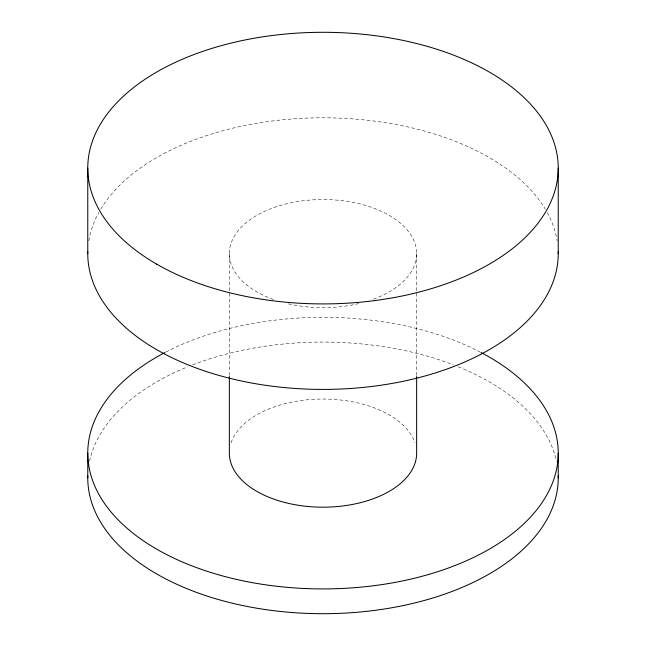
<?xml version="1.0" encoding="UTF-8"?>
<svg xmlns="http://www.w3.org/2000/svg" width="646" height="646" viewBox="0 0 646 646"><rect width="100%" height="100%" fill="white"/><g stroke="black" fill="none" stroke-linecap="round" stroke-linejoin="round"><path stroke-width="0.48" stroke-dasharray="3.23 2.42" d="M416.654 253.612L416.654 375.528M229.346 253.612L229.346 375.528M165.893 352.03A235.233 135.805 0 0 1 480.107 352.03M231.074 442.776A93.654 54.07 0 0 1 323 399.034A93.654 54.07 0 0 1 414.926 442.776M89.568 461.147A235.233 135.805 0 0 1 187.8 366.758M192.613 364.853A235.233 135.805 0 0 1 453.387 364.853M458.2 366.758A235.233 135.805 0 0 1 556.432 461.147M88.817 240.813A235.233 135.805 0 0 1 98.79 212.526M100.736 209.151A235.233 135.805 0 0 1 323 117.798A235.233 135.805 0 0 1 545.264 209.151M547.21 212.526A235.233 135.805 0 0 1 557.183 240.813M273.331 299.445A93.654 54.07 0 0 1 251.972 218.364A93.654 54.07 0 0 1 394.028 218.364A93.654 54.07 0 0 1 372.669 299.445M358.837 303.563A93.654 54.07 0 0 1 287.163 303.563"/><path stroke-width="0.97" d="M558.233 168.105L558.233 253.612M558.233 453.112L558.233 477.895M416.654 376.529L416.654 453.112A93.654 54.07 0 0 1 323 507.183A93.654 54.07 0 0 1 229.346 453.112L229.346 376.529M87.767 168.105L87.767 253.612M87.767 453.112L87.767 477.895M480.963 352.482A235.233 135.805 0 0 1 492.034 547.558A235.233 135.805 0 0 1 153.966 547.558A235.233 135.805 0 0 1 165.037 352.482M558.209 475.932A235.233 135.805 0 0 1 323 613.7A235.233 135.805 0 0 1 87.791 475.932M558.209 251.649A235.233 135.805 0 0 1 323 389.417A235.233 135.805 0 0 1 87.791 251.649M156.671 264.141A235.233 135.805 0 0 0 550.214 203.256A235.233 135.805 0 0 0 262.115 36.927A235.233 135.805 0 0 0 156.671 264.141"/></g></svg>
